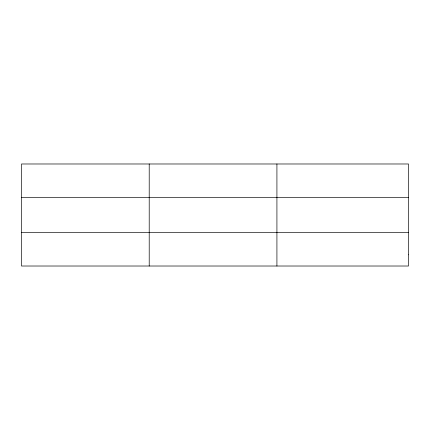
<?xml version="1.0" encoding="UTF-8"?>
<svg xmlns="http://www.w3.org/2000/svg" width="430" height="430" viewBox="0 0 430 430"><rect width="100%" height="100%" fill="white"/><g stroke="black" fill="none" stroke-linecap="round" stroke-linejoin="round"><path stroke-width="0.64" d="M149.21 163.986L149.21 266.014M276.92 163.986L276.92 266.014M21.5 197.655L408.5 197.655M21.5 232.345L408.5 232.345M408.5 254.791L408.5 266.014L21.5 266.014L21.5 163.986L408.5 163.986L408.5 254.791"/></g></svg>
